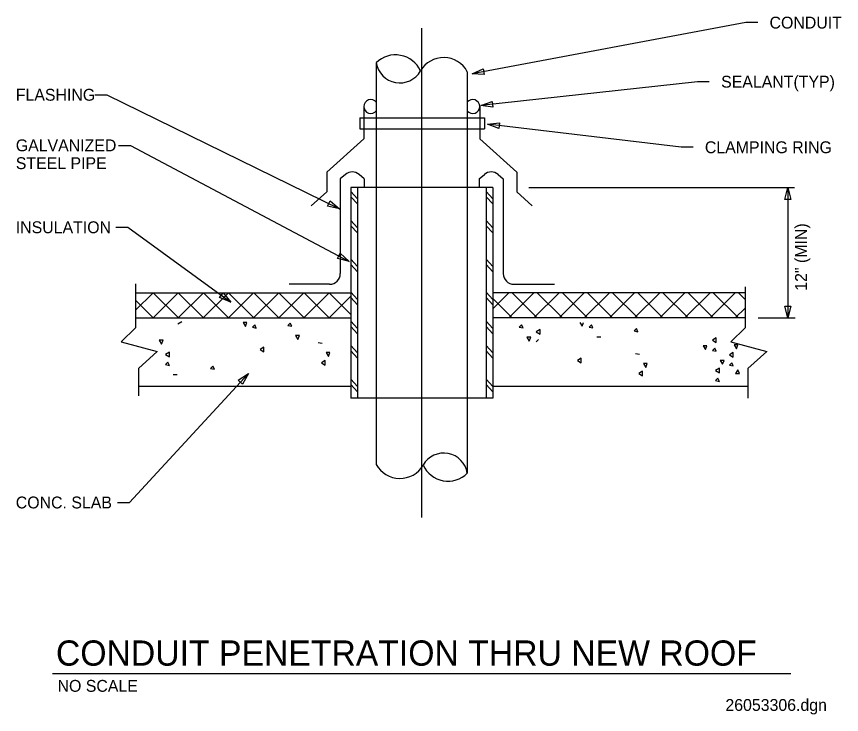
# Model space of a CAD drawing. Extents: x 10317.3 to 10363.7, y 10080.7 to 10119.9.
import ezdxf

# ---------------------------------------------------------------- set-up
doc = ezdxf.new("R2010")
doc.units = 0
for name, color, linetype in [('Level 3', 7, 'Continuous'), ('Level 52', 7, 'Continuous'), ('Level 60', 7, 'Continuous'), ('Level 61', 7, 'Continuous'), ('Level 62', 7, 'Continuous'), ('Level 63', 7, 'Continuous')]:
    doc.layers.add(name, color=color, linetype=linetype)

msp = doc.modelspace()

# ---------------------------------------------------------------- linework, layer by layer
at = {"layer": 'Level 52'}
msp.add_line((10319.368, 10082.998), (10360.834, 10082.998), dxfattribs=at)
at = {"layer": 'Level 60'}
for p, q in [((10336.494, 10109.637), (10336.118, 10110.044)), ((10344.084, 10109.637), (10343.709, 10110.044)), ((10336.494, 10109.342), (10336.118, 10109.748)), ((10344.084, 10109.342), (10343.709, 10109.748)), ((10336.494, 10108.011), (10336.118, 10108.417)), ((10344.084, 10108.011), (10343.709, 10108.417)), ((10336.494, 10107.715), (10336.118, 10108.121)), ((10344.084, 10107.715), (10343.709, 10108.121)), ((10336.494, 10105.829), (10336.118, 10106.236)), ((10344.084, 10105.829), (10343.709, 10106.236)), ((10336.494, 10105.533), (10336.118, 10105.94)), ((10344.084, 10105.533), (10343.709, 10105.94)), ((10324.026, 10103.375), (10325.008, 10104.357)), ((10325.007, 10102.944), (10326.42, 10104.357)), ((10325.016, 10104.357), (10326.429, 10102.944)), ((10326.419, 10102.944), (10327.833, 10104.357)), ((10326.428, 10104.357), (10327.842, 10102.944)), ((10327.832, 10102.944), (10329.245, 10104.357)), ((10327.841, 10104.357), (10329.254, 10102.944)), ((10329.244, 10102.944), (10330.657, 10104.357)), ((10329.253, 10104.357), (10330.666, 10102.944)), ((10330.656, 10102.944), (10332.07, 10104.357)), ((10330.665, 10104.357), (10332.079, 10102.944)), ((10332.069, 10102.944), (10333.482, 10104.357)), ((10332.078, 10104.357), (10333.491, 10102.944)), ((10333.481, 10102.944), (10334.894, 10104.357)), ((10333.49, 10104.357), (10334.903, 10102.944)), ((10334.902, 10104.357), (10336.118, 10103.141)), ((10336.494, 10103.981), (10336.118, 10104.387)), ((10344.084, 10103.981), (10343.709, 10104.387)), ((10344.084, 10103.451), (10344.99, 10104.357)), ((10344.989, 10102.944), (10346.403, 10104.357)), ((10345.171, 10104.357), (10346.584, 10102.944)), ((10346.402, 10102.944), (10347.815, 10104.357)), ((10346.583, 10104.357), (10347.996, 10102.944)), ((10347.814, 10102.944), (10349.227, 10104.357)), ((10347.995, 10104.357), (10349.409, 10102.944)), ((10349.226, 10102.944), (10350.639, 10104.357)), ((10349.408, 10104.357), (10350.821, 10102.944)), ((10350.639, 10102.944), (10352.052, 10104.357)), ((10350.82, 10104.357), (10352.233, 10102.944)), ((10352.051, 10102.944), (10353.464, 10104.357)), ((10352.232, 10104.357), (10353.646, 10102.944)), ((10353.463, 10102.944), (10354.876, 10104.357)), ((10353.645, 10104.357), (10355.058, 10102.944)), ((10354.876, 10102.944), (10356.289, 10104.357)), ((10355.057, 10104.357), (10356.47, 10102.944)), ((10356.288, 10102.944), (10357.701, 10104.357)), ((10356.469, 10104.357), (10357.883, 10102.944)), ((10357.882, 10104.357), (10358.254, 10103.984)), ((10324.026, 10103.935), (10325.017, 10102.944)), ((10334.893, 10102.944), (10336.118, 10104.169)), ((10336.494, 10103.685), (10336.118, 10104.091)), ((10344.084, 10103.685), (10343.709, 10104.091)), ((10344.084, 10104.031), (10345.172, 10102.944)), ((10357.7, 10102.944), (10358.254, 10103.498)), ((10326.622, 10102.726), (10326.404, 10102.595)), ((10330.064, 10102.682), (10330.194, 10102.464)), ((10330.282, 10102.682), (10330.064, 10102.682)), ((10330.194, 10102.464), (10330.282, 10102.682)), ((10330.717, 10102.551), (10330.586, 10102.421)), ((10330.586, 10102.421), (10330.804, 10102.377)), ((10330.804, 10102.377), (10330.717, 10102.551)), ((10332.708, 10102.654), (10332.577, 10102.523)), ((10332.577, 10102.523), (10332.795, 10102.479)), ((10332.795, 10102.479), (10332.708, 10102.654)), ((10336.494, 10102.354), (10336.118, 10102.76)), ((10336.494, 10102.058), (10336.118, 10102.464)), ((10344.084, 10102.354), (10343.709, 10102.76)), ((10344.084, 10102.058), (10343.709, 10102.464)), ((10345.704, 10102.566), (10345.573, 10102.435)), ((10345.573, 10102.435), (10345.791, 10102.391)), ((10345.791, 10102.391), (10345.704, 10102.566)), ((10348.972, 10102.697), (10349.102, 10102.479)), ((10349.102, 10102.479), (10349.19, 10102.697)), ((10349.625, 10102.566), (10349.495, 10102.435)), ((10349.495, 10102.435), (10349.712, 10102.391)), ((10349.712, 10102.391), (10349.625, 10102.566)), ((10333.013, 10101.956), (10333.143, 10101.738)), ((10333.231, 10101.956), (10333.013, 10101.956)), ((10333.143, 10101.738), (10333.231, 10101.956)), ((10346.75, 10102.304), (10346.532, 10102.174)), ((10346.532, 10102.174), (10346.75, 10102.043)), ((10346.75, 10102.043), (10346.75, 10102.304)), ((10352.152, 10102.348), (10352.021, 10102.217)), ((10352.021, 10102.217), (10352.239, 10102.174)), ((10352.239, 10102.174), (10352.152, 10102.348)), ((10325.36, 10101.695), (10325.49, 10101.477)), ((10325.577, 10101.695), (10325.36, 10101.695)), ((10325.49, 10101.477), (10325.577, 10101.695)), ((10334.287, 10101.567), (10334.505, 10101.524)), ((10346.227, 10101.868), (10346.009, 10101.868)), ((10346.009, 10101.868), (10346.14, 10101.65)), ((10346.14, 10101.65), (10346.227, 10101.868)), ((10346.663, 10101.738), (10346.532, 10101.607)), ((10350.148, 10101.868), (10349.93, 10101.868)), ((10356.64, 10101.825), (10356.422, 10101.694)), ((10356.422, 10101.694), (10356.64, 10101.563)), ((10356.64, 10101.563), (10356.64, 10101.825)), ((10325.925, 10101.026), (10325.707, 10100.895)), ((10325.925, 10100.764), (10325.925, 10101.026)), ((10331.237, 10101.306), (10331.019, 10101.175)), ((10331.019, 10101.175), (10331.237, 10101.044)), ((10331.237, 10101.044), (10331.237, 10101.306)), ((10334.94, 10101.001), (10334.723, 10101.001)), ((10334.723, 10101.001), (10334.853, 10100.783)), ((10334.853, 10100.783), (10334.94, 10101.001)), ((10336.494, 10100.986), (10336.118, 10101.392)), ((10336.494, 10100.69), (10336.118, 10101.096)), ((10344.084, 10100.986), (10343.709, 10101.392)), ((10344.084, 10100.69), (10343.709, 10101.096)), ((10355.899, 10101.389), (10356.03, 10101.171)), ((10356.117, 10101.389), (10355.899, 10101.389)), ((10356.03, 10101.171), (10356.117, 10101.389)), ((10356.553, 10101.258), (10356.422, 10101.127)), ((10356.422, 10101.127), (10356.64, 10101.084)), ((10356.64, 10101.084), (10356.553, 10101.258)), ((10357.598, 10100.997), (10357.38, 10100.866)), ((10357.598, 10100.735), (10357.598, 10100.997)), ((10357.642, 10101.432), (10357.772, 10101.214)), ((10357.86, 10101.432), (10357.642, 10101.432)), ((10357.772, 10101.214), (10357.86, 10101.432)), ((10325.707, 10100.895), (10325.925, 10100.764)), ((10334.679, 10100.565), (10334.461, 10100.434)), ((10334.679, 10100.303), (10334.679, 10100.565)), ((10349.059, 10100.691), (10348.841, 10100.561)), ((10348.841, 10100.561), (10349.059, 10100.43)), ((10349.059, 10100.43), (10349.059, 10100.691)), ((10352.109, 10100.953), (10352.326, 10100.909)), ((10357.075, 10100.561), (10356.858, 10100.561)), ((10356.858, 10100.561), (10356.988, 10100.343)), ((10356.988, 10100.343), (10357.075, 10100.561)), ((10357.38, 10100.866), (10357.598, 10100.735)), ((10325.838, 10100.459), (10325.707, 10100.328)), ((10325.707, 10100.328), (10325.925, 10100.285)), ((10325.925, 10100.285), (10325.838, 10100.459)), ((10328.365, 10100.241), (10328.234, 10100.11)), ((10328.234, 10100.11), (10328.452, 10100.067)), ((10328.452, 10100.067), (10328.365, 10100.241)), ((10334.461, 10100.434), (10334.679, 10100.303)), ((10352.544, 10100.386), (10352.675, 10100.168)), ((10352.762, 10100.386), (10352.544, 10100.386)), ((10352.675, 10100.168), (10352.762, 10100.386)), ((10356.814, 10100.125), (10356.596, 10099.994)), ((10356.814, 10099.863), (10356.814, 10100.125)), ((10357.511, 10100.43), (10357.38, 10100.299)), ((10357.38, 10100.299), (10357.598, 10100.255)), ((10357.598, 10100.255), (10357.511, 10100.43)), ((10326.36, 10099.761), (10326.143, 10099.761)), ((10352.501, 10099.95), (10352.283, 10099.82)), ((10352.283, 10099.82), (10352.501, 10099.689)), ((10352.501, 10099.689), (10352.501, 10099.95)), ((10356.596, 10099.994), (10356.814, 10099.863)), ((10357.86, 10100.037), (10357.729, 10099.82)), ((10357.729, 10099.82), (10357.947, 10099.82)), ((10357.947, 10099.82), (10357.86, 10100.037)), ((10336.494, 10099.1), (10336.118, 10099.507)), ((10336.494, 10098.804), (10336.118, 10099.211)), ((10344.084, 10099.1), (10343.709, 10099.507)), ((10344.084, 10098.804), (10343.709, 10099.211)), ((10356.727, 10099.558), (10356.596, 10099.427)), ((10356.596, 10099.427), (10356.814, 10099.384)), ((10356.814, 10099.384), (10356.727, 10099.558))]:
    msp.add_line(p, q, dxfattribs=at)
at = {"layer": 'Level 61'}
for p, q in [((10336.848, 10114.808), (10336.848, 10113.004)), ((10343.355, 10114.808), (10343.355, 10113.004)), ((10336.615, 10114.185), (10343.623, 10114.185)), ((10336.615, 10114.185), (10336.615, 10113.561)), ((10343.623, 10114.185), (10343.623, 10113.561)), ((10336.615, 10113.561), (10343.623, 10113.561)), ((10336.848, 10113.004), (10334.76, 10111.132)), ((10343.355, 10113.004), (10345.443, 10111.132)), ((10334.76, 10111.132), (10334.76, 10110.021)), ((10335.811, 10110.998), (10335.525, 10110.756)), ((10335.525, 10110.756), (10335.525, 10105.436)), ((10336.872, 10110.756), (10336.586, 10110.998)), ((10336.872, 10110.756), (10336.872, 10110.263)), ((10343.33, 10110.756), (10343.617, 10110.998)), ((10343.33, 10110.756), (10343.33, 10110.263)), ((10344.392, 10110.998), (10344.678, 10110.756)), ((10344.678, 10110.756), (10344.678, 10105.436)), ((10345.443, 10111.132), (10345.443, 10110.021)), ((10344.084, 10110.263), (10336.118, 10110.263)), ((10336.118, 10110.263), (10336.118, 10098.451)), ((10336.494, 10110.263), (10336.494, 10098.451)), ((10343.709, 10110.263), (10343.709, 10098.451)), ((10344.084, 10110.263), (10344.084, 10098.451)), ((10334.76, 10110.021), (10333.896, 10109.246)), ((10345.443, 10110.021), (10346.307, 10109.246)), ((10334.924, 10104.835), (10332.644, 10104.835)), ((10345.279, 10104.835), (10347.559, 10104.835)), ((10324.026, 10104.357), (10336.118, 10104.357)), ((10358.254, 10104.357), (10344.084, 10104.357)), ((10324.026, 10102.944), (10336.118, 10102.944)), ((10358.254, 10102.944), (10344.084, 10102.944)), ((10336.118, 10099.103), (10324.192, 10099.103)), ((10358.42, 10099.103), (10344.084, 10099.103)), ((10344.084, 10098.451), (10336.118, 10098.451))]:
    msp.add_line(p, q, dxfattribs=at)
for centre, radius, start, end in [((10337.238, 10114.808), 0.39, 37.6497, 322.3503), ((10342.965, 10114.808), 0.39, 217.6497, 142.3503), ((10336.199, 10110.538), 0.601, 49.871, 130.129), ((10344.004, 10110.538), 0.601, 49.871, 130.129), ((10334.924, 10105.436), 0.601, 270, 0), ((10345.279, 10105.436), 0.601, 180, 270)]:
    msp.add_arc(centre, radius, start, end, dxfattribs=at)
at = {"layer": 'Level 62'}
for p, q in [((10337.546, 10117.268), (10337.546, 10094.729)), ((10342.657, 10116.766), (10342.657, 10094.228))]:
    msp.add_line(p, q, dxfattribs=at)
for centre, radius, start, end in [((10338.625, 10116.167), 1.541, 24.5828, 134.427), ((10338.867, 10117.473), 1.337, 188.8535, 330.1563), ((10341.33, 10116.056), 1.505, 28.1692, 150.0111), ((10341.336, 10094.022), 1.337, 8.8535, 150.1563), ((10338.873, 10095.439), 1.505, 208.1692, 330.0111), ((10341.578, 10095.328), 1.541, 204.5828, 314.427)]:
    msp.add_arc(centre, radius, start, end, dxfattribs=at)
at = {"layer": 'Level 63'}
for p, q in [((10340.101, 10091.747), (10340.101, 10119.205)), ((10358.299, 10119.519), (10342.926, 10116.646)), ((10358.966, 10119.519), (10358.299, 10119.519)), ((10355.58, 10116.203), (10343.418, 10114.86)), ((10356.246, 10116.203), (10355.58, 10116.203)), ((10321.741, 10115.47), (10322.408, 10115.47)), ((10322.408, 10115.47), (10335.477, 10109.069)), ((10354.666, 10112.524), (10343.787, 10113.813)), ((10323.074, 10112.632), (10323.741, 10112.632)), ((10323.741, 10112.632), (10336.031, 10106.113)), ((10355.333, 10112.524), (10354.666, 10112.524)), ((10346.114, 10110.263), (10361.029, 10110.263)), ((10360.659, 10110.263), (10360.659, 10102.944)), ((10322.917, 10108.035), (10323.584, 10108.035)), ((10323.584, 10108.035), (10329.382, 10103.833)), ((10324.026, 10104.864), (10324.026, 10102.386)), ((10358.254, 10104.683), (10358.254, 10102.386)), ((10359.002, 10102.944), (10361.073, 10102.944)), ((10324.026, 10102.386), (10323.226, 10101.596)), ((10358.254, 10102.386), (10357.455, 10101.596)), ((10323.226, 10101.596), (10325.244, 10101.07)), ((10357.455, 10101.596), (10359.472, 10101.07)), ((10325.244, 10101.07), (10324.192, 10100.104)), ((10359.472, 10101.07), (10358.42, 10100.104)), ((10324.192, 10100.104), (10324.192, 10098.583)), ((10358.42, 10100.104), (10358.42, 10098.439)), ((10323.678, 10092.588), (10330.367, 10099.829)), ((10323.011, 10092.588), (10323.678, 10092.588))]:
    msp.add_line(p, q, dxfattribs=at)
for points in [[(10343.611, 10116.605), (10342.926, 10116.646), (10343.55, 10116.932)], [(10344.099, 10114.767), (10343.418, 10114.86), (10344.062, 10115.099)], [(10344.43, 10113.569), (10343.787, 10113.813), (10344.469, 10113.9)], [(10360.493, 10109.597), (10360.659, 10110.263), (10360.826, 10109.597)], [(10334.951, 10109.512), (10335.477, 10109.069), (10334.805, 10109.213)], [(10335.52, 10106.572), (10336.031, 10106.113), (10335.364, 10106.278)], [(10328.94, 10104.359), (10329.382, 10103.833), (10328.745, 10104.089)], [(10360.826, 10103.611), (10360.659, 10102.944), (10360.493, 10103.611)], [(10329.793, 10099.453), (10330.367, 10099.829), (10330.037, 10099.227)]]:
    msp.add_lwpolyline(points, close=True, dxfattribs=at)

# ---------------------------------------------------------------- texts
at = {"layer": 'Level 3'}
msp.add_text('26053306.dgn', height=0.66667, dxfattribs=at).set_placement((10357.153, 10080.891))
at = {"layer": 'Level 52'}
for s, height, p in [('CONDUIT PENETRATION THRU NEW ROOF', 1.41667, (10319.555, 10083.43)), ('NO SCALE', 0.6667, (10319.646, 10081.963))]:
    msp.add_text(s, height=height, dxfattribs=at).set_placement(p)
at = {"layer": 'Level 63'}
for s, height, p in [('CONDUIT', 0.6667, (10359.632, 10119.186)), ('SEALANT(TYP)', 0.66667, (10356.913, 10115.87)), ('FLASHING', 0.6667, (10317.3, 10115.137)), ('GALVANIZED', 0.6667, (10317.3, 10112.298)), ('CLAMPING RING', 0.66667, (10356, 10112.191)), ('STEEL PIPE', 0.6667, (10317.3, 10111.298)), ('INSULATION', 0.6667, (10317.3, 10107.701)), ('CONC. SLAB', 0.6667, (10317.3, 10092.255))]:
    msp.add_text(s, height=height, dxfattribs=at).set_placement(p)
msp.add_text('12" (MIN)', height=0.6667, rotation=90, dxfattribs=at).set_placement((10361.731, 10104.471))

doc.saveas('drawing.dxf')
